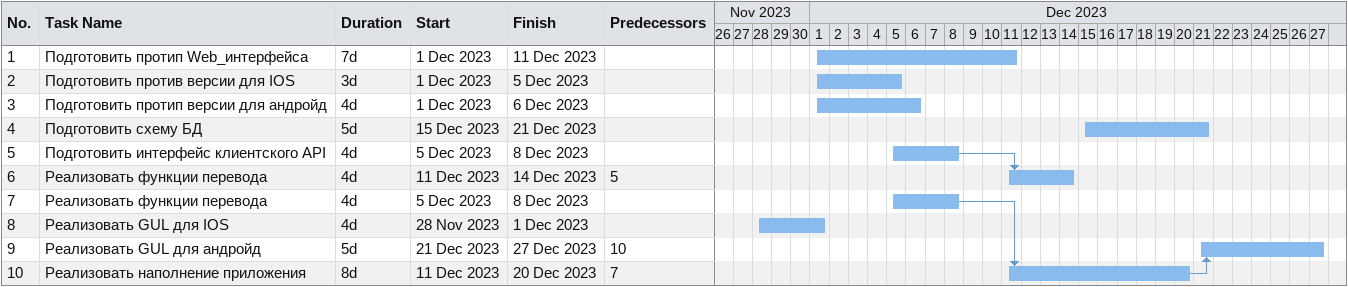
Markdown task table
| ID | Task | Duration | Start | Finish | Predecessors |
|---|---|---|---|---|---|
| 1 | Подготовить протип Web_интерфейса | 7d | 2023-12-01 | 2023-12-11 |  |
| 2 | Подготовить против версии для IOS | 3d | 2023-12-01 | 2023-12-05 |  |
| 3 | Подготовить протип версии для андройд | 4d | 2023-12-01 | 2023-12-06 |  |
| 4 | Подготовить схему БД | 5d | 2023-12-15 | 2023-12-21 |  |
| 5 | Подготовить интерфейс клиентского API | 4d | 2023-12-05 | 2023-12-08 |  |
| 6 | Реализовать функции перевода | 4d | 2023-12-11 | 2023-12-14 | 5 |
| 7 | Реализовать функции перевода | 4d | 2023-12-05 | 2023-12-08 |  |
| 8 | Реализовать GUL для IOS | 4d | 2023-11-28 | 2023-12-01 |  |
| 9 | Реализовать GUL для андройд | 5d | 2023-12-21 | 2023-12-27 | 10 |
| 10 | Реализовать наполнение приложения | 8d | 2023-12-11 | 2023-12-20 | 7 |
